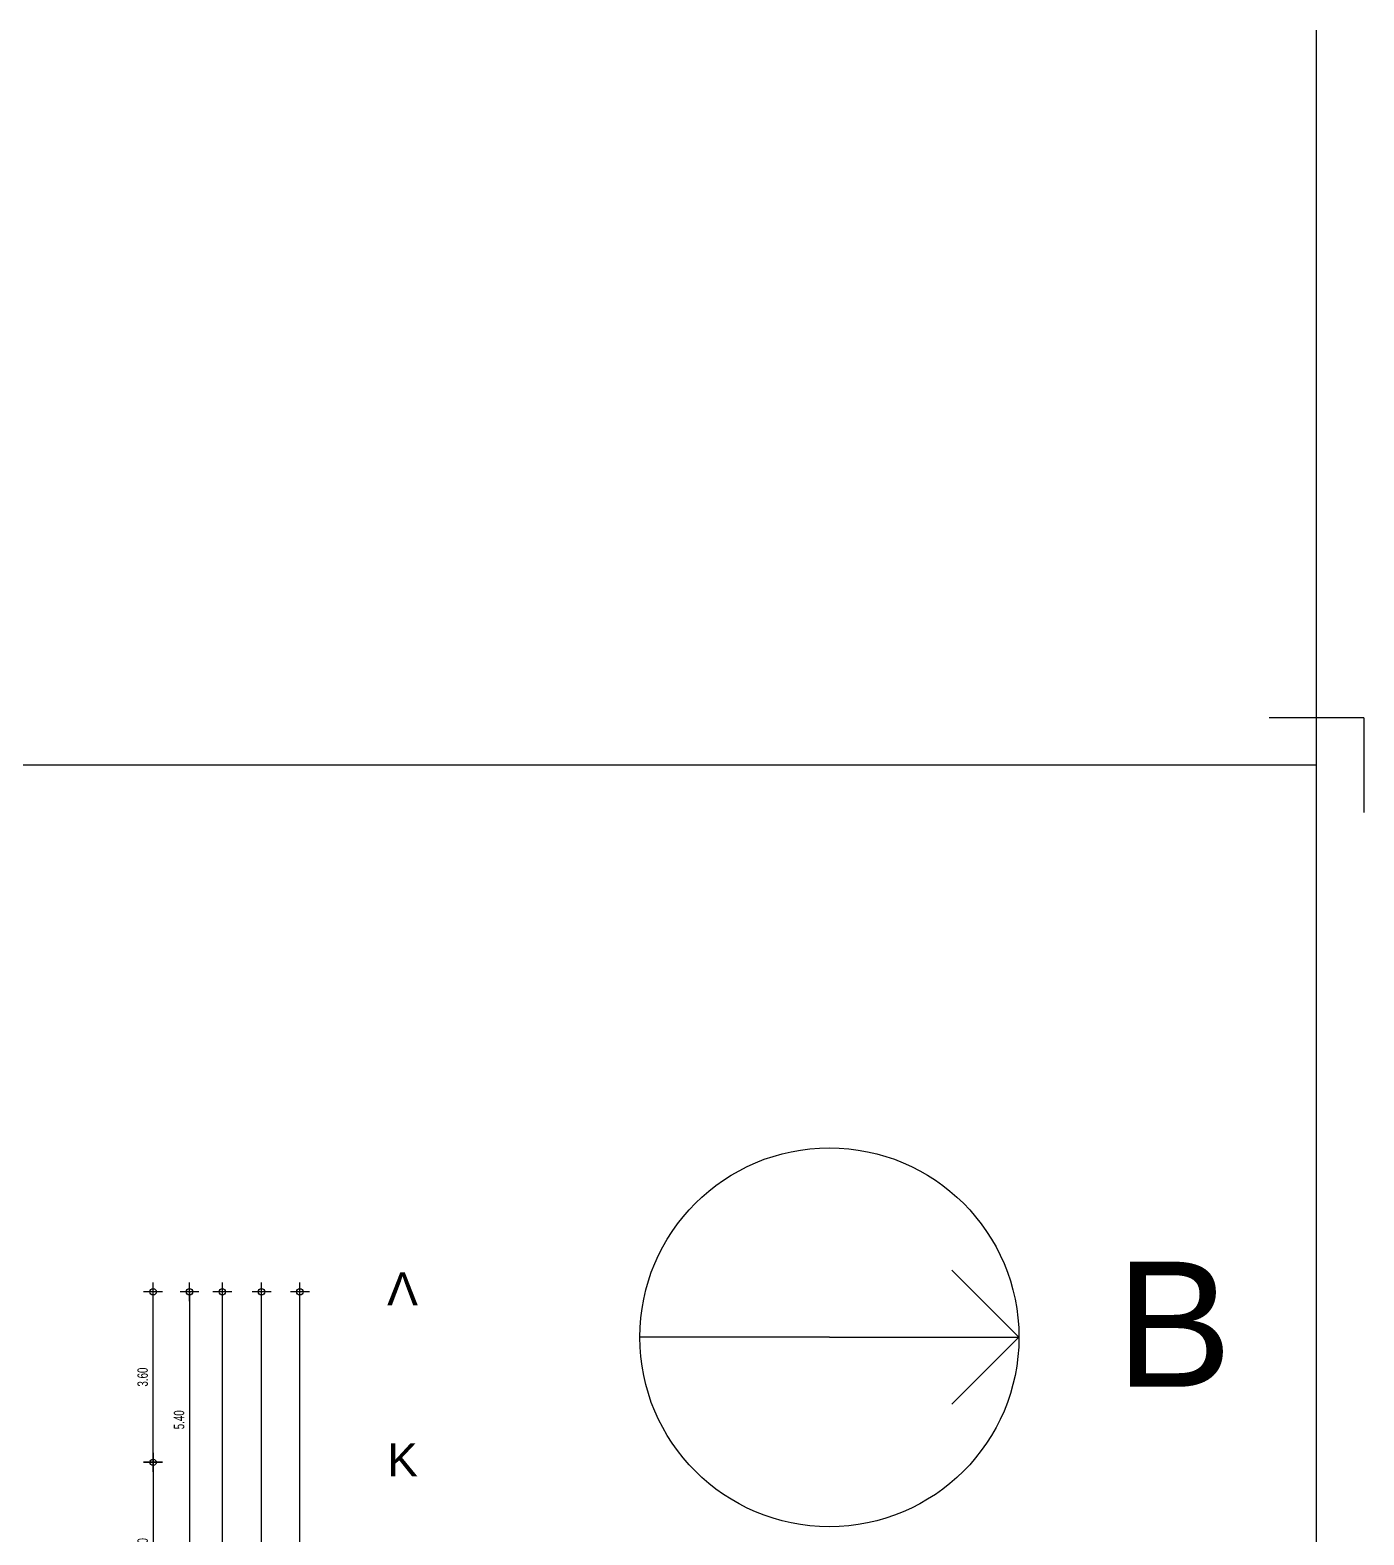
# Model space of a CAD drawing. Header units: metres. Extents: x 0 to 132, y -109 to 310.
# Drawn here: x 55.85 to 84, y 277.89 to 309.66 of the extents above; entities that cross this region are included whole.
import ezdxf

# ---------------------------------------------------------------- set-up
doc = ezdxf.new("R2010")
doc.units = ezdxf.units.M
doc.header["$LTSCALE"] = 0.036
doc.layers.get('0').update_dxf_attribs({"color": 252})
doc.layers.get('Defpoints').update_dxf_attribs({"color": 252})
for name, color, linetype in [('arxitek doma', 254, 'Continuous'), ('BORDER', 252, 'Continuous'), ('DIMBLK', 252, 'Continuous'), ('electext', 20, 'Continuous'), ('LAYER-ON', 252, 'Continuous'), ('MARKS', 252, 'Continuous')]:
    doc.layers.add(name, color=color, linetype=linetype)
doc.styles.add('COMU-C', font='ugcompl.shx', dxfattribs={"width": 0.7})
doc.styles.add('COMU-N', font='arial.ttf')
doc.styles.get("Standard").update_dxf_attribs({"font": 'arial.ttf'})
doc.dimstyles.new('Copy of CADWDOT', dxfattribs={"dimscale": 0.1, "dimtxt": 2.2, "dimasz": 0.08, "dimexe": 2, "dimexo": 0, "dimgap": 0.09, "dimtad": 0, "dimrnd": 0.001, "dimzin": 0, "dimdsep": 46, "dimtxsty": 'COMU-C', "dimblk": 'ARTDIM', "dimcen": 0, "dimdle": 0.05, "dimse1": 1, "dimse2": 1, "dimclrd": 11, "dimclrt": 11, "dimadec": 0, "dimazin": 0, "dimtfac": 1, "dimtmove": 0, "dimatfit": 3, "dimldrblk": 'ARTDIM', "dimfxl": 1, "dimtvp": 0.9999, "dimtolj": 1, "dimtzin": 0, "dimarcsym": 0})

# ---------------------------------------------------------------- blocks, each defined once
blk = doc.blocks.new('art103')
at = {"layer": 'BORDER'}
for p, q in [((20.75, 14.6), (0.25, 14.6)), ((20.75, 0.25), (20.75, 14.6))]:
    blk.add_line(p, q, dxfattribs=at)
at = {"layer": 'MARKS'}
for q in [(20.5, 14.85), (21, 14.35)]:
    blk.add_line((21, 14.85), q, dxfattribs=at)
blk = doc.blocks.new('ARTDIM')
at = {"layer": 'DIMBLK'}
for p, q in [((-24.9975, 0), (24.9975, 0)), ((0, -24.9975), (0, 24.9975))]:
    blk.add_line(p, q, dxfattribs=at)
blk.add_circle((0, 0), 8.25, dxfattribs=at)
blk = doc.blocks.new('*D1084')
at = {"layer": 'arxitek doma', "color": 11, "lineweight": -2}
blk.add_line((59.217, 283.016), (59.217, 277.629), dxfattribs=at)
at = {"layer": 'Defpoints', "color": 0, "transparency": 16777216}
for p in [(58.128, 283.024), (58.128, 277.621), (59.217, 277.621)]:
    blk.add_point(p, dxfattribs=at)
at = {"layer": 'arxitek doma', "color": 11, "lineweight": -2, "xscale": 0.008, "yscale": 0.008, "zscale": 0.008}
for p, rotation in [((59.217, 283.024), 90), ((59.217, 277.621), 270)]:
    blk.add_blockref('ARTDIM', p, dxfattribs=dict(at, rotation=rotation))
at = {"layer": 'arxitek doma', "color": 11, "insert": (58.997, 280.322), "char_height": 0.22, "attachment_point": 5, "rotation": 90, "style": 'COMU-C'}
blk.add_mtext('\\A1;5.40', dxfattribs=at)
blk = doc.blocks.new('*D1096')
at = {"layer": 'arxitek doma', "color": 11, "lineweight": -2}
blk.add_line((59.912, 271.332), (59.912, 283.016), dxfattribs=at)
at = {"layer": 'Defpoints', "color": 0, "transparency": 16777216}
for p in [(57.55, 283.024), (59.912, 283.024), (57.55, 271.324)]:
    blk.add_point(p, dxfattribs=at)
at = {"layer": 'arxitek doma', "color": 11, "lineweight": -2, "xscale": 0.008, "yscale": 0.008, "zscale": 0.008}
for p, rotation in [((59.912, 283.024), 90), ((59.912, 271.324), 270)]:
    blk.add_blockref('ARTDIM', p, dxfattribs=dict(at, rotation=rotation))
at = {"layer": 'arxitek doma', "color": 11, "insert": (59.692, 277.174), "char_height": 0.22, "attachment_point": 5, "rotation": 90, "style": 'COMU-C'}
blk.add_mtext('\\A1;11.70', dxfattribs=at)
blk = doc.blocks.new('*D1098')
at = {"layer": 'arxitek doma', "color": 11, "lineweight": -2}
blk.add_line((60.737, 261.132), (60.737, 283.016), dxfattribs=at)
at = {"layer": 'Defpoints', "color": 0, "transparency": 16777216}
for p in [(57.623, 283.024), (60.737, 283.024), (57.623, 261.124)]:
    blk.add_point(p, dxfattribs=at)
at = {"layer": 'arxitek doma', "color": 11, "lineweight": -2, "xscale": 0.008, "yscale": 0.008, "zscale": 0.008}
for p, rotation in [((60.737, 283.024), 90), ((60.737, 261.124), 270)]:
    blk.add_blockref('ARTDIM', p, dxfattribs=dict(at, rotation=rotation))
at = {"layer": 'arxitek doma', "color": 11, "insert": (60.517, 272.074), "char_height": 0.22, "attachment_point": 5, "rotation": 90, "style": 'COMU-C'}
blk.add_mtext('\\A1;21.90', dxfattribs=at)
blk = doc.blocks.new('*D1099')
at = {"layer": 'arxitek doma', "color": 11, "lineweight": -2}
blk.add_line((61.546, 249.932), (61.546, 283.016), dxfattribs=at)
at = {"layer": 'Defpoints', "color": 0, "transparency": 16777216}
for p in [(57.296, 283.024), (61.546, 283.024), (57.37, 249.924)]:
    blk.add_point(p, dxfattribs=at)
at = {"layer": 'arxitek doma', "color": 11, "lineweight": -2, "xscale": 0.008, "yscale": 0.008, "zscale": 0.008}
for p, rotation in [((61.546, 283.024), 90), ((61.546, 249.924), 270)]:
    blk.add_blockref('ARTDIM', p, dxfattribs=dict(at, rotation=rotation))
at = {"layer": 'arxitek doma', "color": 11, "insert": (61.326, 266.474), "char_height": 0.22, "attachment_point": 5, "rotation": 90, "style": 'COMU-C'}
blk.add_mtext('\\A1;33.10', dxfattribs=at)
blk = doc.blocks.new('*D1113')
at = {"layer": 'arxitek doma', "color": 11, "lineweight": -2}
blk.add_line((58.449, 279.432), (58.449, 283.016), dxfattribs=at)
at = {"layer": 'Defpoints', "color": 0, "transparency": 16777216}
for p in [(58.449, 283.024), (63.208, 283.024), (63.208, 279.424)]:
    blk.add_point(p, dxfattribs=at)
at = {"layer": 'arxitek doma', "color": 11, "lineweight": -2, "xscale": 0.008, "yscale": 0.008, "zscale": 0.008}
for p, rotation in [((58.449, 283.024), 90), ((58.449, 279.424), 270)]:
    blk.add_blockref('ARTDIM', p, dxfattribs=dict(at, rotation=rotation))
at = {"layer": 'arxitek doma', "color": 11, "insert": (58.229, 281.224), "char_height": 0.22, "attachment_point": 5, "rotation": 90, "style": 'COMU-C'}
blk.add_mtext('\\A1;3.60', dxfattribs=at)
blk = doc.blocks.new('*D1114')
at = {"layer": 'arxitek doma', "color": 11, "lineweight": -2}
blk.add_line((58.449, 279.416), (58.449, 275.832), dxfattribs=at)
at = {"layer": 'Defpoints', "color": 0, "transparency": 16777216}
for p in [(63.208, 279.424), (58.449, 275.824), (63.208, 275.824)]:
    blk.add_point(p, dxfattribs=at)
at = {"layer": 'arxitek doma', "color": 11, "lineweight": -2, "xscale": 0.008, "yscale": 0.008, "zscale": 0.008}
for p, rotation in [((58.449, 279.424), 90), ((58.449, 275.824), 270)]:
    blk.add_blockref('ARTDIM', p, dxfattribs=dict(at, rotation=rotation))
at = {"layer": 'arxitek doma', "color": 11, "insert": (58.229, 277.624), "char_height": 0.22, "attachment_point": 5, "rotation": 90, "style": 'COMU-C'}
blk.add_mtext('\\A1;3.60', dxfattribs=at)

msp = doc.modelspace()

# ---------------------------------------------------------------- linework, layer by layer
msp.add_line((83, -108.949), (83, 309.662))
at = {"layer": 'electext'}
for p, q in [((76.72, 282.064), (75.306, 283.478)), ((72.72, 282.064), (68.72, 282.064)), ((72.72, 282.064), (76.72, 282.064)), ((75.306, 280.654), (76.72, 282.064))]:
    msp.add_line(p, q, dxfattribs=at)
msp.add_circle((72.72, 282.064), 4, dxfattribs=at)

# ---------------------------------------------------------------- block references
at = {"layer": 'LAYER-ON', "xscale": 4, "yscale": 4, "zscale": 4}
msp.add_blockref('art103', (0, 235.741), dxfattribs=at)

# ---------------------------------------------------------------- texts
at = {"layer": 'arxitek doma', "style": 'COMU-N'}
for s, p in [('Λ', (63.386, 282.737)), ('Κ', (63.386, 279.127))]:
    msp.add_text(s, height=0.7, dxfattribs=at).set_placement(p)
at = {"layer": 'electext', "insert": (78.758, 283.661), "char_height": 2.642, "attachment_point": 1}
msp.add_mtext_dynamic_manual_height_columns('B', width=2.29418, gutter_width=0.6, heights=[0], dxfattribs=at)

# ---------------------------------------------------------------- dimensions: what is measured, and where the dimension line sits
at = {"layer": 'arxitek doma'}
for base, p1, p2, picture, middle in [((61.546, 283.024), (57.37, 249.924), (57.296, 283.024), '*D1099', (61.326, 266.474)), ((59.912, 283.024), (57.55, 271.324), (57.55, 283.024), '*D1096', (59.692, 277.174)), ((60.737, 283.024), (57.623, 261.124), (57.623, 283.024), '*D1098', (60.517, 272.074)), ((58.449, 283.024), (63.208, 279.424), (63.208, 283.024), '*D1113', (58.229, 281.224)), ((59.217, 277.621), (58.128, 283.024), (58.128, 277.621), '*D1084', (58.997, 280.322)), ((58.449, 275.824), (63.208, 279.424), (63.208, 275.824), '*D1114', (58.229, 277.624))]:
    dim = msp.add_linear_dim(base=base, p1=p1, p2=p2, angle=90, dimstyle='Copy of CADWDOT', dxfattribs=at)
    dim.commit()
    dim.dimension.update_dxf_attribs({"geometry": picture, "text_midpoint": middle})

doc.saveas('drawing.dxf')
